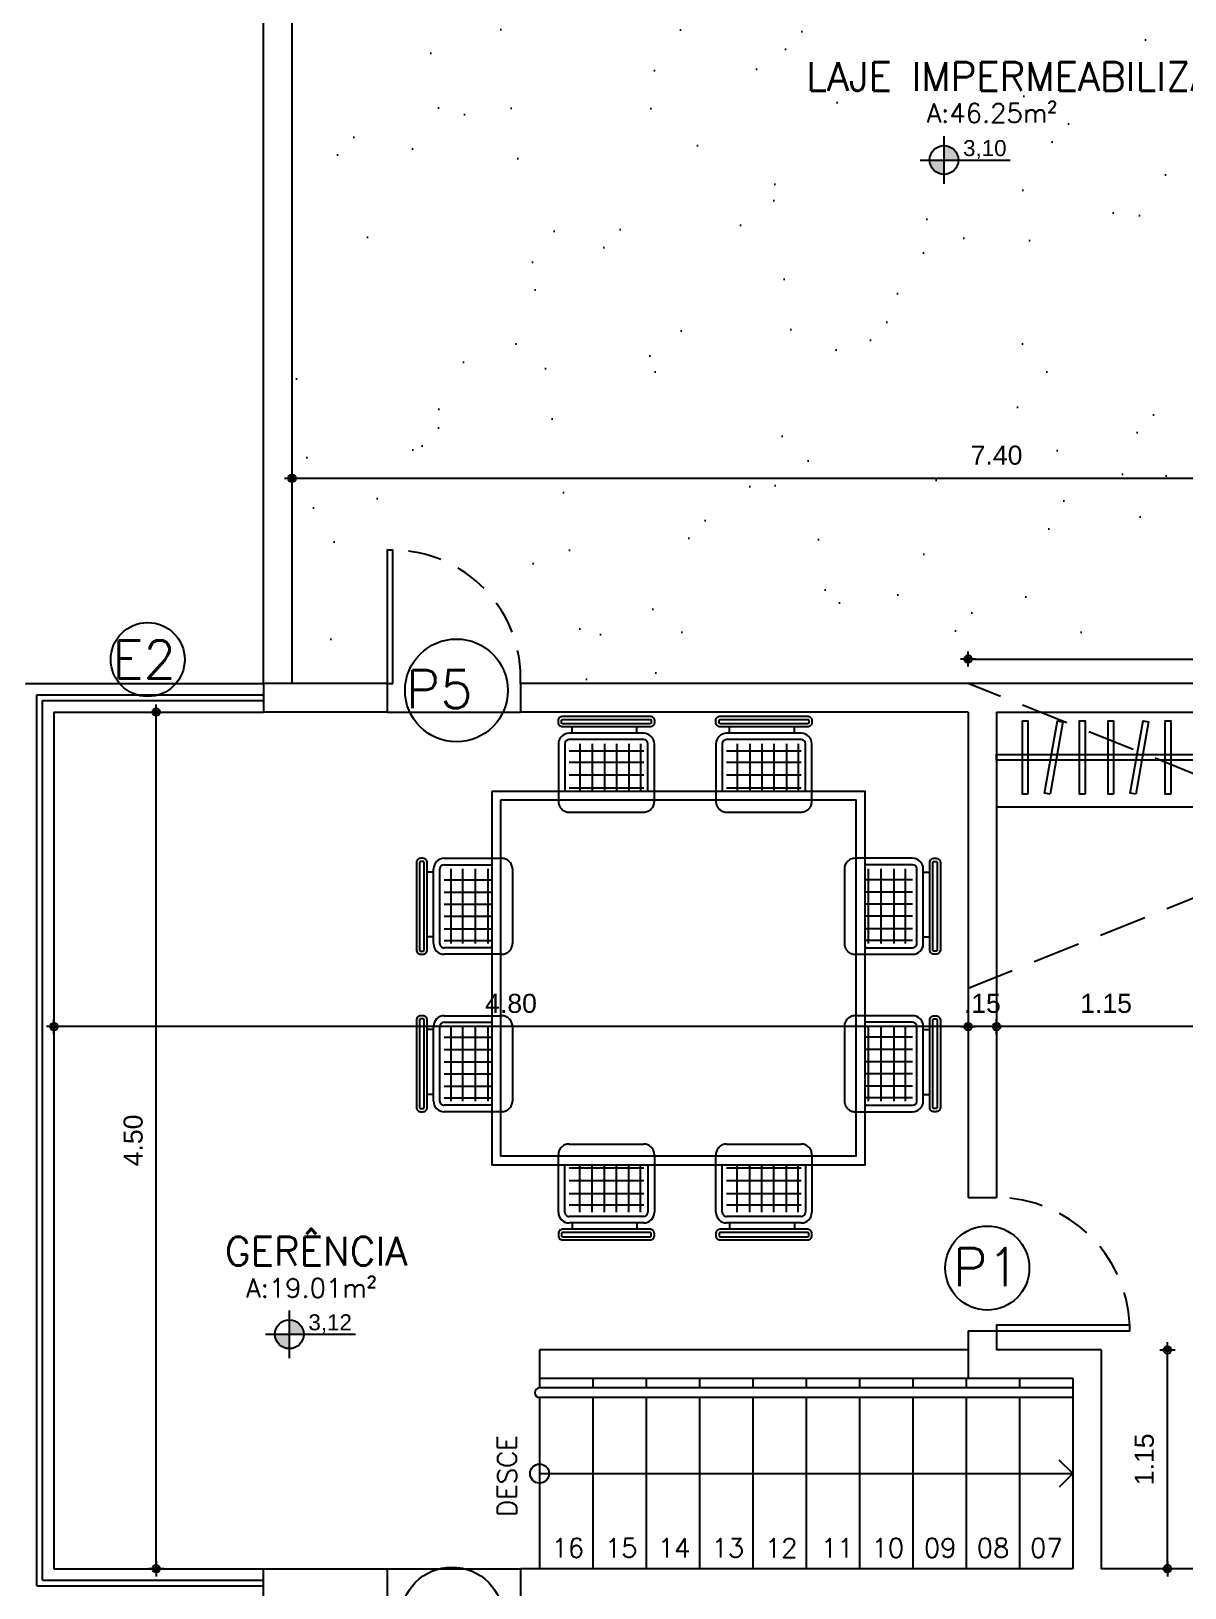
# Model space of a CAD drawing. Header units: millimetres. Extents: x 1111 to 1333, y -447 to -319.
# Drawn here: x 1220.18 to 1226.24, y -418.94 to -410.76 of the extents above; entities that cross this region are included whole.
import ezdxf

# ---------------------------------------------------------------- set-up
doc = ezdxf.new("R2010")
doc.units = ezdxf.units.MM
doc.header["$PDMODE"] = 35
doc.linetypes.add('HIDDEN', pattern=[0.375, 0.25, -0.125])
doc.linetypes.add('HIDDEN2', pattern=[4.7625, 3.175, -1.5875])
for name, color, linetype in [('08', 8, 'Continuous'), ('ARQ-ALVENARIA', 4, 'Continuous'), ('ARQ-ESQ-01', 1, 'Continuous'), ('ARQ-ESQ-02', 2, 'Continuous'), ('ARQ-HACHURA', 253, 'Continuous'), ('ARQ-PENA-01', 1, 'Continuous'), ('ARQ-PENA-02', 2, 'Continuous'), ('ARQ-PENA-FINA-CINZA', 8, 'Continuous'), ('ARQ-PROJ-01', 1, 'HIDDEN'), ('ARQ-TEXTO2', 2, 'Continuous'), ('ARQ-TEXTO3', 3, 'Continuous'), ('COTAS', 1, 'Continuous'), ('L-Texto', 30, 'Continuous'), ('NIVEIS', 1, 'Continuous'), ('TXT', 2, 'Continuous')]:
    doc.layers.add(name, color=color, linetype=linetype)
doc.styles.add('CARIMBO_DADOS', font='arial.ttf', dxfattribs={"height": 0.1})
doc.styles.add('ROMANS', font='romans')
doc.styles.add('T20', font='PORT2', dxfattribs={"height": 0.2})
doc.styles.add('TEXT', font='arial.ttf')
doc.dimstyles.new('COTAS_EXTERNAS', dxfattribs={"dimtxt": 0.1, "dimasz": 0.01, "dimexe": 0, "dimexo": 0, "dimgap": 0.07, "dimtad": 1, "dimzin": 5, "dimdsep": 46, "dimtxsty": 'CARIMBO_DADOS', "dimblk1": 'CIRCULOS', "dimblk2": 'CIRCULOS', "dimsah": 1, "dimcen": 0, "dimse1": 1, "dimse2": 1, "dimclrd": 8, "dimclre": 8, "dimclrt": 230, "dimadec": 0, "dimazin": 0, "dimtfac": 100, "dimtix": 1, "dimtmove": 2, "dimatfit": 3, "dimldrblk": 'CIRCULOS', "dimfxl": 0, "dimtolj": 1, "dimtzin": 5, "dimarcsym": 0})

# ---------------------------------------------------------------- blocks, each defined once
blk = doc.blocks.new('*U53')
for points in [[(-0.0148, 1.15), (-0.0148, 0), (0.0148, 0), (0.0148, 1.15)], [(-0.1931, 0.9148), (-0.1931, 0.8852), (0.1931, 0.8852), (0.1931, 0.9148)], [(-0.1927, 0.731), (-0.1876, 0.7019), (0.1927, 0.769), (0.1876, 0.7981)], [(-0.1931, 0.6148), (-0.1931, 0.5852), (0.1931, 0.5852), (0.1931, 0.6148)], [(-0.1931, 0.4648), (-0.1931, 0.4352), (0.1931, 0.4352), (0.1931, 0.4648)], [(-0.1927, 0.281), (-0.1876, 0.2519), (0.1927, 0.319), (0.1876, 0.3481)], [(-0.1931, 0.1648), (-0.1931, 0.1352), (0.1931, 0.1352), (0.1931, 0.1648)]]:
    blk.add_lwpolyline(points, close=True)
blk = doc.blocks.new('cotas')
at = {"layer": 'L-Texto'}
h = blk.add_hatch(color=6, dxfattribs=at)
h.paths.add_polyline_path([(0.135, 0, 0.414214), (0, 0.135), (0, 0)])
h.paths.add_polyline_path([(0, 0), (-0.135, 0, 0.414214), (0, -0.135)])
for p, q in [((0, 0.223), (0, -0.223)), ((-0.223, 0), (0.621, 0))]:
    blk.add_line(p, q, dxfattribs=at)
blk.add_circle((0, 0), 0.135, dxfattribs=at)
at = {"layer": 'L-Texto', "color": 6, "style": 'T20'}
blk.add_attdef('COTA', (0.167, 0.038), '', height=0.15, dxfattribs=at)
blk = doc.blocks.new('CIRCULOS')
at = {"layer": 'COTAS'}
for p, q in [((-4, 0), (4, 0)), ((0, 4), (0, -4))]:
    blk.add_line(p, q, dxfattribs=at)
for radius in [2, 1]:
    blk.add_circle((0, 0), radius, dxfattribs=at)
blk = doc.blocks.new('*D244')
at = {"color": 8, "lineweight": -2, "transparency": 16777216}
blk.add_line((1219.5901, -414.1787), (1219.5901, -407.9987), dxfattribs=at)
at = {"layer": 'DEFPOINTS', "color": 0, "transparency": 16777216}
for p in [(1219.5901, -407.9887), (1221.3997, -407.9887), (1220.1497, -414.1887)]:
    blk.add_point(p, dxfattribs=at)
at = {"color": 8, "lineweight": -2, "transparency": 16777216, "xscale": 0.01, "yscale": 0.01, "zscale": 0.01}
for p, rotation in [((1219.5901, -407.9887), 90), ((1219.5901, -414.1887), 270)]:
    blk.add_blockref('CIRCULOS', p, dxfattribs=dict(at, rotation=rotation))
at = {"color": 230, "transparency": 16777216, "insert": (1219.469, -411.0887), "char_height": 0.1, "attachment_point": 5, "rotation": 90, "style": 'CARIMBO_DADOS'}
blk.add_mtext('\\A1;6.20', dxfattribs=at)
blk = doc.blocks.new('*D251')
at = {"color": 8, "lineweight": -2, "transparency": 16777216}
blk.add_line((1226.3897, -415.9904), (1225.2597, -415.9904), dxfattribs=at)
at = {"layer": 'DEFPOINTS', "color": 0, "transparency": 16777216}
for p in [(1226.3997, -415.7887), (1225.2497, -415.9904), (1225.2497, -416.0147)]:
    blk.add_point(p, dxfattribs=at)
at = {"color": 8, "lineweight": -2, "transparency": 16777216, "xscale": 0.01, "yscale": 0.01, "zscale": 0.01, "rotation": 180}
blk.add_blockref('CIRCULOS', (1225.2497, -415.9904), dxfattribs=at)
at = {"color": 8, "lineweight": -2, "transparency": 16777216, "xscale": 0.01, "yscale": 0.01, "zscale": 0.01}
blk.add_blockref('CIRCULOS', (1226.3997, -415.9904), dxfattribs=at)
at = {"color": 230, "transparency": 16777216, "insert": (1225.8247, -415.8693), "char_height": 0.1, "attachment_point": 5, "style": 'CARIMBO_DADOS'}
blk.add_mtext('\\A1;1.15', dxfattribs=at)
blk = doc.blocks.new('*D252')
at = {"color": 8, "lineweight": -2, "transparency": 16777216}
for p, q in [((1225.0897, -415.9904), (1225.0797, -415.9904)), ((1225.2497, -415.9904), (1225.0997, -415.9904)), ((1225.2597, -415.9904), (1225.2697, -415.9904))]:
    blk.add_line(p, q, dxfattribs=at)
at = {"layer": 'DEFPOINTS', "color": 0, "transparency": 16777216}
for p in [(1225.0997, -415.9904), (1225.0997, -416.0147), (1225.2497, -416.0147)]:
    blk.add_point(p, dxfattribs=at)
at = {"color": 8, "lineweight": -2, "transparency": 16777216, "xscale": 0.01, "yscale": 0.01, "zscale": 0.01}
blk.add_blockref('CIRCULOS', (1225.0997, -415.9904), dxfattribs=at)
at = {"color": 8, "lineweight": -2, "transparency": 16777216, "xscale": 0.01, "yscale": 0.01, "zscale": 0.01, "rotation": 180}
blk.add_blockref('CIRCULOS', (1225.2497, -415.9904), dxfattribs=at)
at = {"color": 230, "transparency": 16777216, "insert": (1225.1747, -415.8693), "char_height": 0.1, "attachment_point": 5, "style": 'CARIMBO_DADOS'}
blk.add_mtext('\\A1;.15', dxfattribs=at)
blk = doc.blocks.new('*D253')
at = {"color": 8, "lineweight": -2, "transparency": 16777216}
blk.add_line((1225.0897, -415.9904), (1220.3097, -415.9904), dxfattribs=at)
at = {"layer": 'DEFPOINTS', "color": 0, "transparency": 16777216}
for p in [(1220.2997, -415.9904), (1220.2997, -416.0147), (1225.0997, -416.0147)]:
    blk.add_point(p, dxfattribs=at)
at = {"color": 8, "lineweight": -2, "transparency": 16777216, "xscale": 0.01, "yscale": 0.01, "zscale": 0.01, "rotation": 180}
blk.add_blockref('CIRCULOS', (1220.2997, -415.9904), dxfattribs=at)
at = {"color": 8, "lineweight": -2, "transparency": 16777216, "xscale": 0.01, "yscale": 0.01, "zscale": 0.01}
blk.add_blockref('CIRCULOS', (1225.0997, -415.9904), dxfattribs=at)
at = {"color": 230, "transparency": 16777216, "insert": (1222.6997, -415.8693), "char_height": 0.1, "attachment_point": 5, "style": 'CARIMBO_DADOS'}
blk.add_mtext('\\A1;4.80', dxfattribs=at)
blk = doc.blocks.new('*D254')
at = {"color": 8, "lineweight": -2, "transparency": 16777216}
blk.add_line((1226.1471, -418.8287), (1226.1471, -417.6987), dxfattribs=at)
at = {"layer": 'DEFPOINTS', "color": 0, "transparency": 16777216}
for p in [(1225.7997, -417.6887), (1226.1471, -417.6887), (1226.0217, -418.8387)]:
    blk.add_point(p, dxfattribs=at)
at = {"color": 8, "lineweight": -2, "transparency": 16777216, "xscale": 0.01, "yscale": 0.01, "zscale": 0.01}
for p, rotation in [((1226.1471, -417.6887), 90), ((1226.1471, -418.8387), 270)]:
    blk.add_blockref('CIRCULOS', p, dxfattribs=dict(at, rotation=rotation))
at = {"color": 230, "transparency": 16777216, "insert": (1226.026, -418.2637), "char_height": 0.1, "attachment_point": 5, "rotation": 90, "style": 'CARIMBO_DADOS'}
blk.add_mtext('\\A1;1.15', dxfattribs=at)
blk = doc.blocks.new('*D256')
at = {"color": 8, "lineweight": -2, "transparency": 16777216}
blk.add_line((1228.9397, -413.1111), (1221.5597, -413.1111), dxfattribs=at)
at = {"layer": 'DEFPOINTS', "color": 0, "transparency": 16777216}
for p in [(1221.5497, -413.1111), (1221.5497, -413.1111), (1228.9497, -413.1111)]:
    blk.add_point(p, dxfattribs=at)
at = {"color": 8, "lineweight": -2, "transparency": 16777216, "xscale": 0.01, "yscale": 0.01, "zscale": 0.01, "rotation": 180}
blk.add_blockref('CIRCULOS', (1221.5497, -413.1111), dxfattribs=at)
at = {"color": 8, "lineweight": -2, "transparency": 16777216, "xscale": 0.01, "yscale": 0.01, "zscale": 0.01}
blk.add_blockref('CIRCULOS', (1228.9497, -413.1111), dxfattribs=at)
at = {"color": 230, "transparency": 16777216, "insert": (1225.2497, -412.99), "char_height": 0.1, "attachment_point": 5, "style": 'CARIMBO_DADOS'}
blk.add_mtext('\\A1;7.40', dxfattribs=at)
blk = doc.blocks.new('*D261')
at = {"color": 8, "lineweight": -2, "transparency": 16777216}
blk.add_line((1225.1097, -414.0602), (1228.9397, -414.0602), dxfattribs=at)
at = {"layer": 'DEFPOINTS', "color": 0, "transparency": 16777216}
for p in [(1228.9497, -414.0602), (1228.9497, -414.9157), (1225.0997, -415.0196)]:
    blk.add_point(p, dxfattribs=at)
at = {"color": 8, "lineweight": -2, "transparency": 16777216, "xscale": 0.01, "yscale": 0.01, "zscale": 0.01, "rotation": 180}
blk.add_blockref('CIRCULOS', (1225.0997, -414.0602), dxfattribs=at)
at = {"color": 8, "lineweight": -2, "transparency": 16777216, "xscale": 0.01, "yscale": 0.01, "zscale": 0.01}
blk.add_blockref('CIRCULOS', (1228.9497, -414.0602), dxfattribs=at)
at = {"color": 230, "transparency": 16777216, "insert": (1227.0247, -413.9391), "char_height": 0.1, "attachment_point": 5, "style": 'CARIMBO_DADOS'}
blk.add_mtext('\\A1;3.85', dxfattribs=at)
blk = doc.blocks.new('*D262')
at = {"color": 8, "lineweight": -2, "transparency": 16777216}
blk.add_line((1220.8368, -418.8287), (1220.8368, -414.3487), dxfattribs=at)
at = {"layer": 'DEFPOINTS', "color": 0, "transparency": 16777216}
for p in [(1220.8368, -414.3387), (1220.8497, -414.3387), (1220.8497, -418.8387)]:
    blk.add_point(p, dxfattribs=at)
at = {"color": 8, "lineweight": -2, "transparency": 16777216, "xscale": 0.01, "yscale": 0.01, "zscale": 0.01}
for p, rotation in [((1220.8368, -414.3387), 90), ((1220.8368, -418.8387), 270)]:
    blk.add_blockref('CIRCULOS', p, dxfattribs=dict(at, rotation=rotation))
at = {"color": 230, "transparency": 16777216, "insert": (1220.7158, -416.5887), "char_height": 0.1, "attachment_point": 5, "rotation": 90, "style": 'CARIMBO_DADOS'}
blk.add_mtext('\\A1;4.50', dxfattribs=at)
blk = doc.blocks.new('MESA5')
at = {"layer": '08'}
for p, q in [((-0.976, 2.3), (-0.976, 2.36)), ((-0.368, 2.3), (-0.368, 2.36)), ((0.501, 2.3), (0.501, 2.36)), ((1.109, 2.3), (1.109, 2.36)), ((-1.105, 2.2), (-1.105, 1.754)), ((-1.045, 2.2), (-1.045, 1.754)), ((-0.305, 2.3), (-1.005, 2.3)), ((-0.305, 2.24), (-1.005, 2.24)), ((-0.904, 2.2), (-0.904, 1.754)), ((-0.788, 2.2), (-0.788, 1.754)), ((-0.674, 2.2), (-0.674, 1.754)), ((-0.561, 2.2), (-0.561, 1.754)), ((-0.444, 2.2), (-0.444, 1.754)), ((-0.334, 2.2), (-0.334, 1.754)), ((-0.265, 1.754), (-0.265, 2.2)), ((-0.205, 1.754), (-0.205, 2.2)), ((0.372, 2.2), (0.372, 1.754)), ((0.432, 2.2), (0.432, 1.754)), ((1.172, 2.3), (0.472, 2.3)), ((1.172, 2.24), (0.472, 2.24)), ((0.572, 2.2), (0.572, 1.754)), ((0.689, 2.2), (0.689, 1.754)), ((0.803, 2.2), (0.803, 1.754)), ((0.916, 2.2), (0.916, 1.754)), ((1.033, 2.2), (1.033, 1.754)), ((1.143, 2.2), (1.143, 1.754)), ((1.212, 1.754), (1.212, 2.2)), ((1.272, 1.754), (1.272, 2.2)), ((-0.305, 2.133), (-1.005, 2.133)), ((1.172, 2.133), (0.472, 2.133)), ((-0.305, 2.026), (-1.005, 2.026)), ((-0.305, 1.906), (-1.005, 1.906)), ((1.172, 2.026), (0.472, 2.026)), ((1.172, 1.906), (0.472, 1.906)), ((-0.305, 1.786), (-1.005, 1.786)), ((-0.279, 1.754), (-0.265, 1.768)), ((1.172, 1.786), (0.472, 1.786)), ((1.198, 1.754), (1.212, 1.768)), ((-1.731, 1.255), (-2.178, 1.255)), ((-1.731, 1.195), (-2.178, 1.195)), ((-1.731, 1.181), (-1.745, 1.195)), ((1.769, 1.255), (2.215, 1.255)), ((1.769, 1.195), (2.215, 1.195)), ((1.769, 1.181), (1.783, 1.195)), ((-2.278, 1.092), (-2.338, 1.092)), ((-2.278, 1.155), (-2.278, 0.455)), ((-2.218, 1.155), (-2.218, 0.455)), ((-2.178, 1.126), (-1.731, 1.126)), ((-2.111, 1.155), (-2.111, 0.455)), ((-2.004, 1.155), (-2.004, 0.455)), ((-1.884, 1.155), (-1.884, 0.455)), ((-1.764, 1.155), (-1.764, 0.455)), ((2.215, 1.126), (1.769, 1.126)), ((1.801, 1.155), (1.801, 0.455)), ((1.921, 1.155), (1.921, 0.455)), ((2.041, 1.155), (2.041, 0.455)), ((2.148, 1.155), (2.148, 0.455)), ((2.255, 1.155), (2.255, 0.455)), ((2.315, 1.155), (2.315, 0.455)), ((2.315, 1.092), (2.375, 1.092)), ((-2.178, 1.016), (-1.731, 1.016)), ((-2.178, 0.899), (-1.731, 0.899)), ((2.215, 1.016), (1.769, 1.016)), ((2.215, 0.899), (1.769, 0.899)), ((-2.178, 0.786), (-1.731, 0.786)), ((2.215, 0.786), (1.769, 0.786)), ((-2.178, 0.672), (-1.731, 0.672)), ((2.215, 0.672), (1.769, 0.672)), ((-2.278, 0.484), (-2.338, 0.484)), ((-2.178, 0.556), (-1.731, 0.556)), ((2.215, 0.556), (1.769, 0.556)), ((2.315, 0.484), (2.375, 0.484)), ((-2.178, 0.415), (-1.731, 0.415)), ((-2.178, 0.355), (-1.731, 0.355)), ((2.215, 0.415), (1.769, 0.415)), ((2.215, 0.355), (1.769, 0.355)), ((-1.731, -0.222), (-2.178, -0.222)), ((-1.731, -0.282), (-2.178, -0.282)), ((-1.731, -0.296), (-1.745, -0.282)), ((1.769, -0.222), (2.215, -0.222)), ((1.769, -0.282), (2.215, -0.282)), ((1.769, -0.296), (1.783, -0.282)), ((-2.278, -0.385), (-2.338, -0.385)), ((-2.278, -0.322), (-2.278, -1.022)), ((-2.218, -0.322), (-2.218, -1.022)), ((-2.178, -0.351), (-1.731, -0.351)), ((-2.111, -0.322), (-2.111, -1.022)), ((-2.004, -0.322), (-2.004, -1.022)), ((-1.884, -0.322), (-1.884, -1.022)), ((-1.764, -0.322), (-1.764, -1.022)), ((2.215, -0.351), (1.769, -0.351)), ((1.801, -0.322), (1.801, -1.022)), ((1.921, -0.322), (1.921, -1.022)), ((2.041, -0.322), (2.041, -1.022)), ((2.148, -0.322), (2.148, -1.022)), ((2.255, -0.322), (2.255, -1.022)), ((2.315, -0.322), (2.315, -1.022)), ((2.315, -0.385), (2.375, -0.385)), ((-2.178, -0.461), (-1.731, -0.461)), ((-2.178, -0.578), (-1.731, -0.578)), ((2.215, -0.461), (1.769, -0.461)), ((2.215, -0.578), (1.769, -0.578)), ((-2.178, -0.691), (-1.731, -0.691)), ((2.215, -0.691), (1.769, -0.691)), ((-2.178, -0.805), (-1.731, -0.805)), ((2.215, -0.805), (1.769, -0.805)), ((-2.278, -0.993), (-2.338, -0.993)), ((-2.178, -0.921), (-1.731, -0.921)), ((2.215, -0.921), (1.769, -0.921)), ((2.315, -0.993), (2.375, -0.993)), ((-2.178, -1.062), (-1.731, -1.062)), ((-2.178, -1.122), (-1.731, -1.122)), ((2.215, -1.062), (1.769, -1.062)), ((2.215, -1.122), (1.769, -1.122)), ((-1.105, -2.193), (-1.105, -1.746)), ((-1.045, -2.193), (-1.045, -1.746)), ((-0.904, -2.193), (-0.904, -1.746)), ((-0.788, -2.193), (-0.788, -1.746)), ((-0.674, -2.193), (-0.674, -1.746)), ((-0.561, -2.193), (-0.561, -1.746)), ((-0.444, -2.193), (-0.444, -1.746)), ((-0.334, -2.193), (-0.334, -1.746)), ((-0.279, -1.746), (-0.265, -1.76)), ((-0.265, -1.746), (-0.265, -2.193)), ((-0.205, -1.746), (-0.205, -2.193)), ((0.372, -2.193), (0.372, -1.746)), ((0.432, -2.193), (0.432, -1.746)), ((0.572, -2.193), (0.572, -1.746)), ((0.689, -2.193), (0.689, -1.746)), ((0.803, -2.193), (0.803, -1.746)), ((0.916, -2.193), (0.916, -1.746)), ((1.033, -2.193), (1.033, -1.746)), ((1.143, -2.193), (1.143, -1.746)), ((1.198, -1.746), (1.212, -1.76)), ((1.212, -1.746), (1.212, -2.193)), ((1.272, -1.746), (1.272, -2.193)), ((-0.305, -1.779), (-1.005, -1.779)), ((1.172, -1.779), (0.472, -1.779)), ((-0.305, -1.899), (-1.005, -1.899)), ((-0.305, -2.019), (-1.005, -2.019)), ((1.172, -1.899), (0.472, -1.899)), ((1.172, -2.019), (0.472, -2.019)), ((-0.305, -2.126), (-1.005, -2.126)), ((1.172, -2.126), (0.472, -2.126)), ((-0.305, -2.233), (-1.005, -2.233)), ((-0.305, -2.293), (-1.005, -2.293)), ((-0.976, -2.293), (-0.976, -2.353)), ((-0.368, -2.293), (-0.368, -2.353)), ((1.172, -2.233), (0.472, -2.233)), ((1.172, -2.293), (0.472, -2.293)), ((0.501, -2.293), (0.501, -2.353)), ((1.109, -2.293), (1.109, -2.353))]:
    blk.add_line(p, q, dxfattribs=at)
at = {"layer": '08', "linetype": 'HIDDEN2'}
for p, q in [((-1.105, 1.754), (-1.105, 1.66)), ((-0.205, 1.66), (-0.205, 1.754)), ((0.372, 1.754), (0.372, 1.66)), ((1.272, 1.66), (1.272, 1.754)), ((-1.005, 1.56), (-0.305, 1.56)), ((0.472, 1.56), (1.172, 1.56)), ((-1.638, 1.255), (-1.731, 1.255)), ((1.675, 1.255), (1.769, 1.255)), ((-1.538, 0.455), (-1.538, 1.155)), ((1.575, 0.455), (1.575, 1.155)), ((-1.731, 0.355), (-1.638, 0.355)), ((1.769, 0.355), (1.675, 0.355)), ((-1.638, -0.222), (-1.731, -0.222)), ((1.675, -0.222), (1.769, -0.222)), ((-1.538, -1.022), (-1.538, -0.322)), ((1.575, -1.022), (1.575, -0.322)), ((-1.731, -1.122), (-1.638, -1.122)), ((1.769, -1.122), (1.675, -1.122)), ((-1.005, -1.553), (-0.305, -1.553)), ((0.472, -1.553), (1.172, -1.553)), ((-1.105, -1.746), (-1.105, -1.653)), ((-0.205, -1.653), (-0.205, -1.746)), ((0.372, -1.746), (0.372, -1.653)), ((1.272, -1.653), (1.272, -1.746))]:
    blk.add_line(p, q, dxfattribs=at)
at = {"layer": '08'}
for points in [[(-0.245, 2.46, -0.414214), (-0.205, 2.42), (-0.205, 2.4, -0.414214), (-0.245, 2.36), (-1.065, 2.36, -0.414214), (-1.105, 2.4), (-1.105, 2.42, -0.414214), (-1.065, 2.46)], [(-0.245, 2.431, -0.414214), (-0.234, 2.42), (-0.234, 2.4, -0.414214), (-0.245, 2.389), (-1.065, 2.389, -0.414214), (-1.076, 2.4), (-1.076, 2.42, -0.414214), (-1.065, 2.431)], [(1.232, 2.46, -0.414214), (1.272, 2.42), (1.272, 2.4, -0.414214), (1.232, 2.36), (0.412, 2.36, -0.414214), (0.372, 2.4), (0.372, 2.42, -0.414214), (0.412, 2.46)], [(1.232, 2.431, -0.414214), (1.243, 2.42), (1.243, 2.4, -0.414214), (1.232, 2.389), (0.412, 2.389, -0.414214), (0.401, 2.4), (0.401, 2.42, -0.414214), (0.412, 2.431)], [(-2.438, 1.215, -0.414214), (-2.398, 1.255), (-2.378, 1.255, -0.414214), (-2.338, 1.215), (-2.338, 0.395, -0.414214), (-2.378, 0.355), (-2.398, 0.355, -0.414214), (-2.438, 0.395)], [(-2.408, 1.215, -0.414214), (-2.398, 1.226), (-2.378, 1.226, -0.414214), (-2.367, 1.215), (-2.367, 0.395, -0.414214), (-2.378, 0.385), (-2.398, 0.385, -0.414214), (-2.408, 0.395)], [(2.475, 1.215, 0.414214), (2.435, 1.255), (2.415, 1.255, 0.414214), (2.375, 1.215), (2.375, 0.395, 0.414214), (2.415, 0.355), (2.435, 0.355, 0.414214), (2.475, 0.395)], [(2.446, 1.215, 0.414214), (2.435, 1.226), (2.415, 1.226, 0.414214), (2.404, 1.215), (2.404, 0.395, 0.414214), (2.415, 0.385), (2.435, 0.385, 0.414214), (2.446, 0.395)], [(-2.438, -0.262, -0.414214), (-2.398, -0.222), (-2.378, -0.222, -0.414214), (-2.338, -0.262), (-2.338, -1.082, -0.414214), (-2.378, -1.122), (-2.398, -1.122, -0.414214), (-2.438, -1.082)], [(-2.408, -0.262, -0.414214), (-2.398, -0.251), (-2.378, -0.251, -0.414214), (-2.367, -0.262), (-2.367, -1.082, -0.414214), (-2.378, -1.092), (-2.398, -1.092, -0.414214), (-2.408, -1.082)], [(2.475, -0.262, 0.414214), (2.435, -0.222), (2.415, -0.222, 0.414214), (2.375, -0.262), (2.375, -1.082, 0.414214), (2.415, -1.122), (2.435, -1.122, 0.414214), (2.475, -1.082)], [(2.446, -0.262, 0.414214), (2.435, -0.251), (2.415, -0.251, 0.414214), (2.404, -0.262), (2.404, -1.082, 0.414214), (2.415, -1.092), (2.435, -1.092, 0.414214), (2.446, -1.082)], [(-0.245, -2.453, 0.414214), (-0.205, -2.413), (-0.205, -2.393, 0.414214), (-0.245, -2.353), (-1.065, -2.353, 0.414214), (-1.105, -2.393), (-1.105, -2.413, 0.414214), (-1.065, -2.453)], [(-0.245, -2.424, 0.414214), (-0.234, -2.413), (-0.234, -2.393, 0.414214), (-0.245, -2.382), (-1.065, -2.382, 0.414214), (-1.076, -2.393), (-1.076, -2.413, 0.414214), (-1.065, -2.424)], [(1.232, -2.453, 0.414214), (1.272, -2.413), (1.272, -2.393, 0.414214), (1.232, -2.353), (0.412, -2.353, 0.414214), (0.372, -2.393), (0.372, -2.413, 0.414214), (0.412, -2.453)], [(1.232, -2.424, 0.414214), (1.243, -2.413), (1.243, -2.393, 0.414214), (1.232, -2.382), (0.412, -2.382, 0.414214), (0.401, -2.393), (0.401, -2.413, 0.414214), (0.412, -2.424)]]:
    blk.add_lwpolyline(points, format="xyb", close=True, dxfattribs=at)
for points in [[(-1.731, -1.746), (1.769, -1.746), (1.769, 1.754), (-1.731, 1.754)], [(-1.649, -1.664), (1.686, -1.664), (1.686, 1.671), (-1.649, 1.671)]]:
    blk.add_lwpolyline(points, close=True, dxfattribs=at)
for centre, radius, start, end in [((-1.005, 2.2), 0.1, 90, 180), ((-1.005, 2.2), 0.04, 90, 180), ((-0.305, 2.2), 0.1, 0, 90), ((-0.305, 2.2), 0.04, 0, 90), ((0.472, 2.2), 0.1, 90, 180), ((0.472, 2.2), 0.04, 90, 180), ((1.172, 2.2), 0.1, 0, 90), ((1.172, 2.2), 0.04, 0, 90), ((-2.178, 1.155), 0.1, 90, 180), ((-2.178, 1.155), 0.04, 90, 180), ((2.215, 1.155), 0.1, 0, 90), ((2.215, 1.155), 0.04, 0, 90), ((-2.178, 0.455), 0.1, 180, 270), ((-2.178, 0.455), 0.04, 180, 270), ((2.215, 0.455), 0.1, 270, 0), ((2.215, 0.455), 0.04, 270, 0), ((-2.178, -0.322), 0.1, 90, 180), ((-2.178, -0.322), 0.04, 90, 180), ((2.215, -0.322), 0.1, 0, 90), ((2.215, -0.322), 0.04, 0, 90), ((-2.178, -1.022), 0.1, 180, 270), ((-2.178, -1.022), 0.04, 180, 270), ((2.215, -1.022), 0.04, 270, 0), ((2.215, -1.022), 0.1, 270, 0), ((-1.005, -2.193), 0.1, 180, 270), ((-1.005, -2.193), 0.04, 180, 270), ((-0.305, -2.193), 0.04, 270, 0), ((-0.305, -2.193), 0.1, 270, 0), ((0.472, -2.193), 0.1, 180, 270), ((0.472, -2.193), 0.04, 180, 270), ((1.172, -2.193), 0.1, 270, 0), ((1.172, -2.193), 0.04, 270, 0)]:
    blk.add_arc(centre, radius, start, end, dxfattribs=at)
at = {"layer": '08', "linetype": 'HIDDEN2'}
for centre, start, end in [((-1.005, 1.66), 180, 270), ((-0.305, 1.66), 270, 0), ((0.472, 1.66), 180, 270), ((1.172, 1.66), 270, 0), ((-1.638, 1.155), 0, 90), ((1.675, 1.155), 90, 180), ((-1.638, 0.455), 270, 0), ((1.675, 0.455), 180, 270), ((-1.638, -0.322), 0, 90), ((1.675, -0.322), 90, 180), ((-1.638, -1.022), 270, 0), ((1.675, -1.022), 180, 270), ((-1.005, -1.653), 90, 180), ((-0.305, -1.653), 0, 90), ((0.472, -1.653), 90, 180), ((1.172, -1.653), 0, 90)]:
    blk.add_arc(centre, 0.1, start, end, dxfattribs=at)

msp = doc.modelspace()

# ---------------------------------------------------------------- hatches: boundary and pattern name
at = {"layer": 'ARQ-HACHURA'}
h = msp.add_hatch(dxfattribs=at)
h.set_pattern_fill('AR-SAND', color=256, scale=0.02, angle=90)
h.set_pattern_definition([(127.5, (77.2757, -62.9534), (-0.9788265, -0.0320006), [0, -0.77216, 0, -0.8636, 0, -0.8255]), (97.5, (77.2757, -62.9534), (-1.4336502, 0.8990466), [0, -0.41656, 0, -0.69596, 0, -0.2667]), (57.5, (77.2757, -63.5783), (-0.00287437, 1.58198474), [0, -0.254, 0, -0.9144, 0, -1.1938]), (47.5, (77.2757, -63.5783), (-0.4458586, 1.5271129), [0, -0.127, 0, -0.59944, 0, -0.6858])])
h.paths.add_polyline_path([(1228.9497, -408.1387), (1221.5497, -408.1387), (1221.5497, -414.1887), (1222.0497, -414.1887), (1222.0497, -413.4887), (1222.0797, -413.4887, -0.427098), (1222.7497, -414.1887), (1228.9497, -414.1887)])
h.paths.add_polyline_path([(1224.0799, -411.1131), (1226.8049, -411.1131), (1226.8049, -410.8881), (1224.0799, -410.8881)], flags=24)

# ---------------------------------------------------------------- linework, layer by layer
at = {"layer": '08', "linetype": 'HIDDEN'}
for p, q in [((1225.0997, -415.7887), (1229.0997, -414.1887)), ((1229.0997, -415.7887), (1225.0997, -414.1887))]:
    msp.add_line(p, q, dxfattribs=at)
at = {"layer": '08'}
msp.add_line((1226.3997, -414.8387), (1225.2497, -414.8387), dxfattribs=at)
at = {"layer": 'ARQ-ALVENARIA'}
for p, q in [((1221.3997, -414.1887), (1221.3997, -414.3387)), ((1222.0497, -414.1887), (1222.0497, -414.3387)), ((1222.7497, -414.1887), (1222.7497, -414.3387)), ((1225.0997, -414.3387), (1225.0997, -416.8887)), ((1225.2497, -414.3387), (1225.2497, -416.8887)), ((1225.0997, -416.8887), (1225.2497, -416.8887)), ((1225.0997, -417.5887), (1225.0997, -417.8387)), ((1225.0997, -417.5887), (1225.2497, -417.5887)), ((1225.2497, -417.5887), (1225.2497, -417.6887)), ((1225.7997, -417.6887), (1225.2497, -417.6887)), ((1225.7997, -417.6887), (1225.7997, -418.8387)), ((1225.6497, -417.8387), (1225.0997, -417.8387)), ((1225.6497, -417.8387), (1225.6497, -418.8387)), ((1221.3997, -418.9887), (1221.3997, -418.8387)), ((1222.0497, -418.8387), (1222.0497, -418.9887)), ((1222.7497, -418.8387), (1222.7497, -418.9887)), ((1225.6497, -418.8387), (1222.7497, -418.8387)), ((1228.9497, -418.8387), (1225.7997, -418.8387))]:
    msp.add_line(p, q, dxfattribs=at)
for points in [[(1222.0497, -414.1887), (1221.3997, -414.1887)], [(1229.0997, -414.1887), (1222.7497, -414.1887)], [(1222.0497, -414.3387), (1221.3997, -414.3387)], [(1225.0997, -414.3387), (1222.7497, -414.3387)], [(1225.2497, -414.3387), (1226.3997, -414.3387)], [(1221.3997, -418.8387), (1222.0497, -418.8387)]]:
    msp.add_lwpolyline(points, dxfattribs=at)
at = {"layer": 'ARQ-ESQ-01'}
for p, q in [((1220.1497, -414.1887), (1221.3997, -414.1887)), ((1220.2997, -414.3387), (1221.3997, -414.3387)), ((1220.2997, -418.8387), (1221.3997, -418.8387))]:
    msp.add_line(p, q, dxfattribs=at)
msp.add_lwpolyline([(1220.2997, -414.3387), (1220.2997, -418.8387)], dxfattribs=at)
at = {"layer": 'ARQ-ESQ-02'}
for p, q in [((1220.2097, -418.9287), (1220.2097, -414.2487)), ((1220.2097, -414.2487), (1221.3997, -414.2487)), ((1220.2397, -418.8987), (1220.2397, -414.2787)), ((1220.2397, -414.2787), (1221.3997, -414.2787)), ((1220.2097, -418.9287), (1221.3997, -418.9287)), ((1220.2397, -418.8987), (1221.3997, -418.8987))]:
    msp.add_line(p, q, dxfattribs=at)
for points in [[(1222.0797, -414.1887), (1222.0797, -413.4887), (1222.0497, -413.4887), (1222.0497, -414.1887)], [(1225.2497, -417.5887), (1225.9497, -417.5887), (1225.9497, -417.5587), (1225.2497, -417.5587)]]:
    msp.add_lwpolyline(points, close=True, dxfattribs=at)
at = {"layer": 'ARQ-PENA-01'}
for p, q in [((1221.3997, -414.1887), (1221.3997, -407.9887)), ((1221.5497, -414.1887), (1221.5497, -407.9887)), ((1223.1297, -417.8387), (1223.1297, -417.8887)), ((1223.4097, -417.8387), (1223.4097, -417.8887)), ((1223.6897, -417.8387), (1223.6897, -417.8887)), ((1223.9697, -417.8387), (1223.9697, -417.8887)), ((1224.2497, -417.8387), (1224.2497, -417.8887)), ((1224.5297, -417.8387), (1224.5297, -417.8887)), ((1224.8097, -417.8387), (1224.8097, -417.8887)), ((1225.0897, -417.8387), (1225.0897, -417.8887)), ((1225.3697, -417.8387), (1225.3697, -417.8887)), ((1225.6497, -417.8387), (1225.6497, -417.8887)), ((1222.8497, -417.9387), (1222.8497, -418.8387)), ((1223.1297, -417.9387), (1223.1297, -418.8387)), ((1223.4097, -417.9387), (1223.4097, -418.8387)), ((1223.6897, -417.9387), (1223.6897, -418.8387)), ((1223.9697, -417.9387), (1223.9697, -418.8387)), ((1224.2497, -417.9387), (1224.2497, -418.8387)), ((1224.5297, -417.9387), (1224.5297, -418.8387)), ((1224.8097, -417.9387), (1224.8097, -418.8387)), ((1225.0897, -417.9387), (1225.0897, -418.8387)), ((1225.3697, -417.9387), (1225.3697, -418.8387))]:
    msp.add_line(p, q, dxfattribs=at)
at = {"layer": 'ARQ-PENA-02'}
for p, q in [((1225.0997, -417.6887), (1222.8497, -417.6887)), ((1222.8497, -417.6887), (1222.8497, -417.8387)), ((1225.0997, -417.8387), (1222.8497, -417.8387)), ((1225.6497, -417.8887), (1222.8497, -417.8887)), ((1225.6497, -417.9387), (1222.8497, -417.9387))]:
    msp.add_line(p, q, dxfattribs=at)
msp.add_arc((1222.8497, -417.9137), 0.025, 90, 270, dxfattribs=at)
at = {"layer": 'ARQ-PENA-FINA-CINZA'}
for p, q in [((1222.0497, -414.3387), (1222.7497, -414.3387)), ((1225.6497, -418.3387), (1225.579, -418.268)), ((1222.8497, -418.3387), (1225.6497, -418.3387)), ((1225.6497, -418.3387), (1225.579, -418.4094)), ((1222.0497, -418.8387), (1222.7497, -418.8387))]:
    msp.add_line(p, q, dxfattribs=at)
msp.add_circle((1222.8497, -418.3387), 0.05, dxfattribs=at)
at = {"layer": 'ARQ-PROJ-01', "ltscale": 0.6}
msp.add_line((1222.8497, -417.8387), (1222.8497, -417.8887), dxfattribs=at)
at = {"layer": 'ARQ-PROJ-01', "ltscale": 0.7}
for centre, radius, start in [((1222.0797, -414.1594), 0.6706, 357.4911), ((1225.2497, -417.5894), 0.7007, 2.5089)]:
    msp.add_arc(centre, radius, start, 90, dxfattribs=at)
at = {"layer": 'TXT'}
for centre, radius in [((1220.7919, -414.0627), 0.1942), ((1222.413, -414.2249), 0.2699), ((1225.201, -417.2588), 0.2206), ((1222.3898, -419.1002), 0.2699)]:
    msp.add_circle(centre, radius, dxfattribs=at)

# ---------------------------------------------------------------- block references
at = {"xscale": 0.5599999999999999, "yscale": 0.5599999999999999, "zscale": 0.5599999999999999, "rotation": 270}
msp.add_blockref('MESA5', (1223.5768, -415.7255), dxfattribs=at)
at = {"layer": '08', "xscale": -1, "rotation": 270}
msp.add_blockref('*U53', (1225.2497, -414.577), dxfattribs=at)
at = {"layer": 'NIVEIS', "color": 1}
ref = msp.add_blockref('cotas', (1224.9734, -411.4391), dxfattribs=dict(at, xscale=0.5599999999976717, yscale=0.5599999999994907, zscale=0.5599999999994907))
ref.add_attrib('COTA', '3,10', (1225.0738, -411.4184), dxfattribs={"color": 1, "height": 0.084, "style": 'TEXT'})
ref = msp.add_blockref('cotas', (1221.5354, -417.6067), dxfattribs=dict(at, xscale=0.5599999999976717, yscale=0.5599999999994907, zscale=0.5599999999994907))
ref.add_attrib('COTA', '3,12', (1221.6358, -417.586), dxfattribs={"color": 1, "height": 0.084, "style": 'TEXT'})

# ---------------------------------------------------------------- texts
at = {"layer": 'ARQ-TEXTO2', "char_height": 0.1, "attachment_point": 1, "style": 'ROMANS'}
for s, insert, width in [('\\pi-0.04474;A:46.25m²', (1224.9265, -411.1428), 0.653381), ('\\pi-0.04474;A:19.01m²', (1221.3526, -417.3139), 0.653381), ('\\pi0.0005;16', (1222.9122, -418.6786), 0.148619), ('\\pi0.0005;15', (1223.1922, -418.6786), 0.148619), ('\\pi-0.00188;14', (1223.4722, -418.6786), 0.148619), ('\\pi0.0005;13', (1223.7522, -418.6786), 0.148619), ('\\pi0.0005;12', (1224.0322, -418.6786), 0.148619), ('\\pi0.01479;11', (1224.3122, -418.6786), 0.148619), ('\\pi0.0005;10', (1224.5922, -418.6786), 0.148619), ('\\pi-0.00426;09', (1224.8722, -418.6786), 0.148619), ('\\pi-0.00664;08', (1225.1522, -418.6786), 0.148619), ('\\pi-0.00664;07', (1225.4322, -418.6786), 0.148619)]:
    msp.add_mtext(s, dxfattribs=dict(at, insert=insert, width=width))
at = {"layer": 'ARQ-TEXTO2', "insert": (1222.7291, -418.5655), "char_height": 0.1, "width": 0.653381, "attachment_point": 7, "rotation": 90, "style": 'ROMANS'}
msp.add_mtext('DESCE', dxfattribs=at)
at = {"layer": 'ARQ-TEXTO3', "char_height": 0.15, "attachment_point": 5, "style": 'ROMANS'}
for s, insert, width in [('LAJE IMPERMEABILIZADA', (1225.4424, -411.0006), 3.294076), ('GERÊNCIA', (1221.6764, -417.1703), 1.121767)]:
    msp.add_mtext(s, dxfattribs=dict(at, insert=insert, width=width))
at = {"layer": 'TXT', "style": 'ROMANS'}
for s, p in [('E2', (1220.606, -414.1624)), ('P5', (1222.1478, -414.3178)), ('P1', (1225.0212, -417.3542))]:
    msp.add_text(s, height=0.2, dxfattribs=at).set_placement(p)

# ---------------------------------------------------------------- dimensions: what is measured, and where the dimension line sits
for base, p1, p2, picture, middle in [((1219.5901, -407.9887), (1220.1497, -414.1887), (1221.3997, -407.9887), '*D244', (1219.469, -411.0887)), ((1220.8368, -414.3387), (1220.8497, -418.8387), (1220.8497, -414.3387), '*D262', (1220.7158, -416.5887)), ((1226.1471, -417.6887), (1226.0217, -418.8387), (1225.7997, -417.6887), '*D254', (1226.026, -418.2637))]:
    dim = msp.add_linear_dim(base=base, p1=p1, p2=p2, angle=90, dimstyle='COTAS_EXTERNAS')
    dim.commit()
    dim.dimension.update_dxf_attribs({"geometry": picture, "text_midpoint": middle})
for base, p1, p2, picture, middle in [((1221.5497, -413.1111), (1228.9497, -413.1111), (1221.5497, -413.1111), '*D256', (1225.2497, -412.99)), ((1228.9497, -414.0602), (1225.0997, -415.0196), (1228.9497, -414.9157), '*D261', (1227.0247, -413.9391)), ((1220.2997, -415.9904), (1225.0997, -416.0147), (1220.2997, -416.0147), '*D253', (1222.6997, -415.8693)), ((1225.0997, -415.9904), (1225.2497, -416.0147), (1225.0997, -416.0147), '*D252', (1225.1747, -415.8693)), ((1225.2497, -415.9904), (1226.3997, -415.7887), (1225.2497, -416.0147), '*D251', (1225.8247, -415.8693))]:
    dim = msp.add_linear_dim(base=base, p1=p1, p2=p2, dimstyle='COTAS_EXTERNAS')
    dim.commit()
    dim.dimension.update_dxf_attribs({"geometry": picture, "text_midpoint": middle})

doc.saveas('drawing.dxf')
